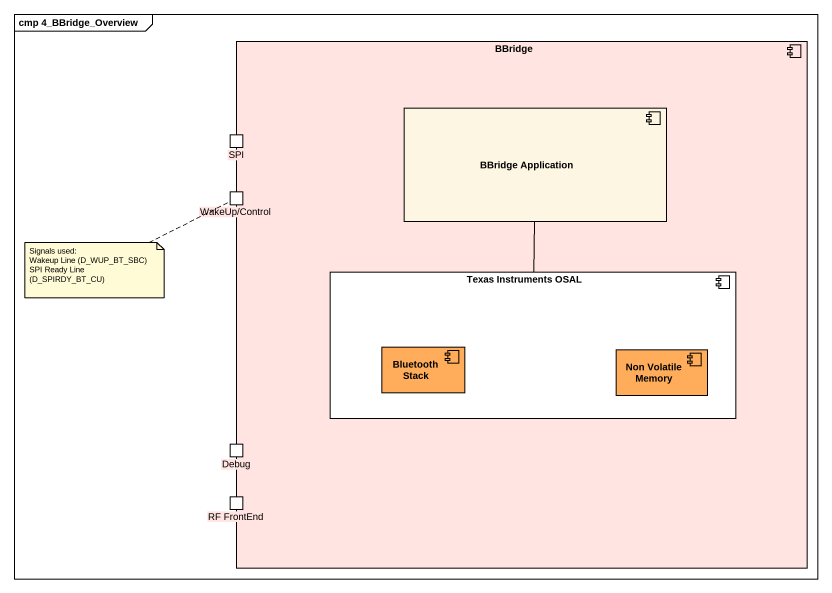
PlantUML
@startuml
mainframe cmp 4_BBridge_Overview
component BBridge #FFE4E1 {
  component "BBridge Application" as BBridge_Application
  port SPI
  port "WakeUp/Control" as WakeUp_Control
  component "Texas Instruments OSAL" as Texas_Instruments_OSAL {
    component "Bluetooth Stack" as Bluetooth_Stack #FFAD5B
    component "Non Volatile Memory" as Non_Volatile_Memory #FFAD5B
  }
  port Debug
  port "RF FrontEnd" as RF_FrontEnd
}
BBridge_Application -- Texas_Instruments_OSAL
note as N1
  Signals used:
  Wakeup Line (D_WUP_BT_SBC)
  SPI Ready Line (D_SPIRDY_BT_CU)
end note
N1 .. WakeUp_Control
@enduml
